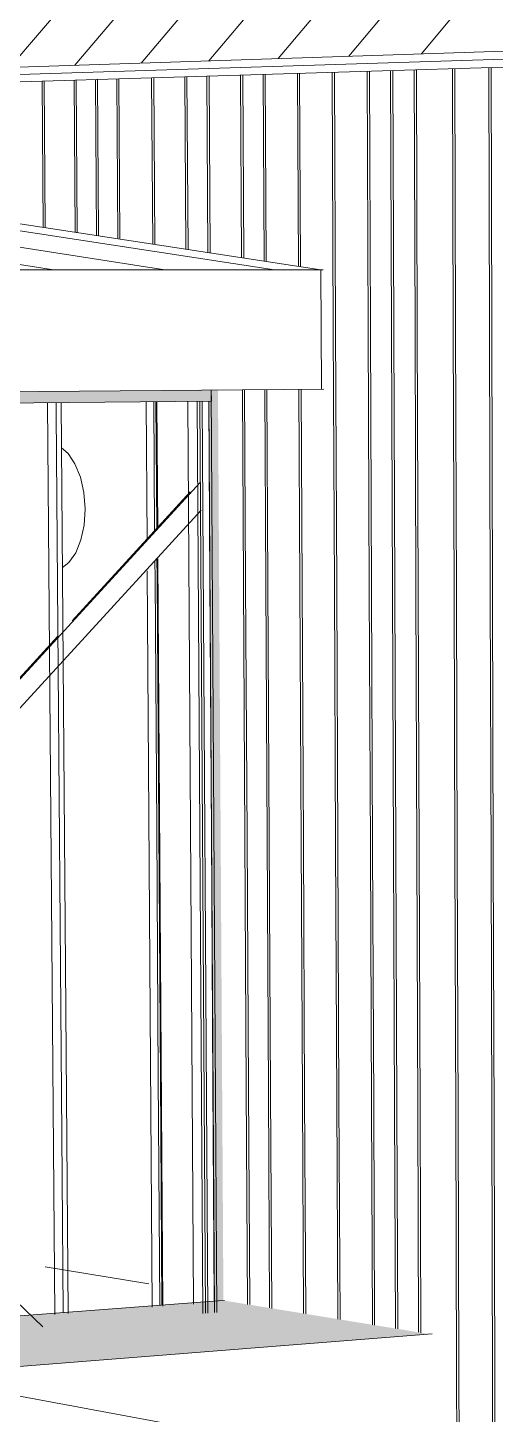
# Model space of a CAD drawing. Header units: inches. Extents: x 5690 to 5695, y -585 to 907.
# Drawn here: x 5690.5263 to 5690.5857, y 907.0548 to 907.2314 of the extents above; entities that cross this region are included whole.
import ezdxf

# ---------------------------------------------------------------- set-up
doc = ezdxf.new("R2010")
doc.units = ezdxf.units.IN
doc.header["$MEASUREMENT"] = 0
for name, color, linetype, lineweight in [('A-FLOR', 192, 'Continuous', 13), ('A-GLAZ-CURT', 52, 'Continuous', 9), ('A-GLAZ-CWMG', 51, 'Continuous', 9), ('A-ROOF', 132, 'Continuous', 13), ('A-ROOF-1', 132, 'Continuous', 9), ('A-ROOF-PATT-1', 132, 'Continuous', 9), ('A-WALL-PATT-1', 111, 'Continuous', 9), ('G-ANNO-SYMB-1', 111, 'Continuous', 9), ('I-WALL', 2, 'Continuous', 13), ('I-WALL-1', 2, 'Continuous', 9), ('M-HVAC-DUCT', 70, 'Continuous', 9), ('S-BEAM', 12, 'Continuous', 9)]:
    doc.layers.add(name, color=color, linetype=linetype, lineweight=lineweight)

# ---------------------------------------------------------------- blocks, each defined once
blk = doc.blocks.new('FP_1-3D View 1')
at = {"layer": 'A-WALL-PATT-1'}
for p, q in [((5690.56959, 907.19303), (5690.56945, 907.22588)), ((5690.56987, 907.19303), (5690.56974, 907.22589)), ((5690.57255, 907.193), (5690.57242, 907.22597)), ((5690.57284, 907.193), (5690.57271, 907.22598)), ((5690.57553, 907.19298), (5690.57541, 907.22606)), ((5690.57582, 907.19297), (5690.5757, 907.22607)), ((5690.58039, 907.19293), (5690.58029, 907.22621)), ((5690.58068, 907.19293), (5690.58058, 907.22621)), ((5690.58501, 907.19288), (5690.58492, 907.22635)), ((5690.58531, 907.19288), (5690.58522, 907.22636)), ((5690.52824, 907.20599), (5690.52809, 907.22462)), ((5690.5285, 907.20595), (5690.52835, 907.22463)), ((5690.53231, 907.20536), (5690.53216, 907.22475)), ((5690.53257, 907.20532), (5690.53242, 907.22476)), ((5690.53501, 907.20495), (5690.53487, 907.22483)), ((5690.53528, 907.20491), (5690.53513, 907.22484)), ((5690.53774, 907.20453), (5690.5376, 907.22491)), ((5690.538, 907.20449), (5690.53786, 907.22492)), ((5690.54217, 907.20385), (5690.54203, 907.22505)), ((5690.54244, 907.20381), (5690.5423, 907.22505)), ((5690.54639, 907.20321), (5690.54625, 907.22517)), ((5690.54666, 907.20317), (5690.54652, 907.22518)), ((5690.54919, 907.20278), (5690.54905, 907.22526)), ((5690.54946, 907.20274), (5690.54933, 907.22527)), ((5690.55348, 907.20212), (5690.55335, 907.22539)), ((5690.55375, 907.20208), (5690.55362, 907.2254)), ((5690.55633, 907.20169), (5690.5562, 907.22548)), ((5690.55661, 907.20164), (5690.55648, 907.22548)), ((5690.56069, 907.20102), (5690.56057, 907.22561)), ((5690.56097, 907.20098), (5690.56085, 907.22562)), ((5690.56513, 907.19308), (5690.56499, 907.22574)), ((5690.56542, 907.19307), (5690.56527, 907.22575)), ((5690.56528, 907.16012), (5690.56513, 907.19308)), ((5690.56513, 907.19308), (5690.56513, 907.19308)), ((5690.56557, 907.1601), (5690.56542, 907.19307)), ((5690.56542, 907.19307), (5690.56542, 907.19307)), ((5690.56972, 907.15989), (5690.56959, 907.19303)), ((5690.56959, 907.19303), (5690.56959, 907.19303)), ((5690.57001, 907.15988), (5690.56987, 907.19303)), ((5690.56987, 907.19303), (5690.56987, 907.19303)), ((5690.57268, 907.15975), (5690.57255, 907.193)), ((5690.57255, 907.193), (5690.57255, 907.193)), ((5690.57296, 907.15973), (5690.57284, 907.193)), ((5690.57284, 907.193), (5690.57284, 907.193)), ((5690.57565, 907.1596), (5690.57553, 907.19298)), ((5690.57553, 907.19298), (5690.57553, 907.19298)), ((5690.57594, 907.15958), (5690.57582, 907.19297)), ((5690.57582, 907.19297), (5690.57582, 907.19297)), ((5690.5805, 907.15936), (5690.58039, 907.19293)), ((5690.58039, 907.19293), (5690.58039, 907.19293)), ((5690.58079, 907.15934), (5690.58068, 907.19293)), ((5690.58068, 907.19293), (5690.58068, 907.19293)), ((5690.5851, 907.15913), (5690.58501, 907.19288)), ((5690.58501, 907.19288), (5690.58501, 907.19288)), ((5690.5854, 907.15911), (5690.58531, 907.19288)), ((5690.58531, 907.19288), (5690.58531, 907.19288)), ((5690.55371, 907.16069), (5690.55357, 907.18535)), ((5690.55398, 907.16068), (5690.55384, 907.18535)), ((5690.55655, 907.16055), (5690.55642, 907.18536)), ((5690.55682, 907.16054), (5690.55669, 907.18536)), ((5690.56089, 907.16033), (5690.56077, 907.18539)), ((5690.56117, 907.16032), (5690.56105, 907.18539)), ((5690.54241, 907.16741), (5690.54231, 907.18383)), ((5690.54268, 907.16769), (5690.54257, 907.18384)), ((5690.54944, 907.16091), (5690.5493, 907.18388)), ((5690.54246, 907.16126), (5690.54244, 907.16358)), ((5690.54272, 907.16124), (5690.5427, 907.16387)), ((5690.54246, 907.16126), (5690.54246, 907.16126)), ((5690.54267, 907.1294), (5690.54246, 907.16126)), ((5690.54272, 907.16124), (5690.54272, 907.16124)), ((5690.54293, 907.12938), (5690.54272, 907.16124)), ((5690.54944, 907.16091), (5690.54944, 907.16091)), ((5690.54963, 907.12877), (5690.54944, 907.16091)), ((5690.55389, 907.12839), (5690.55371, 907.16069)), ((5690.55371, 907.16069), (5690.55371, 907.16069)), ((5690.55416, 907.12837), (5690.55398, 907.16068)), ((5690.55398, 907.16068), (5690.55398, 907.16068)), ((5690.55672, 907.12814), (5690.55655, 907.16055)), ((5690.55655, 907.16055), (5690.55655, 907.16055)), ((5690.557, 907.12811), (5690.55682, 907.16054)), ((5690.55682, 907.16054), (5690.55682, 907.16054)), ((5690.56105, 907.12775), (5690.56089, 907.16033)), ((5690.56089, 907.16033), (5690.56089, 907.16033)), ((5690.56133, 907.12772), (5690.56117, 907.16032)), ((5690.56117, 907.16032), (5690.56117, 907.16032)), ((5690.56543, 907.12735), (5690.56528, 907.16012)), ((5690.56528, 907.16012), (5690.56528, 907.16012)), ((5690.56571, 907.12733), (5690.56557, 907.1601)), ((5690.56557, 907.1601), (5690.56557, 907.1601)), ((5690.56986, 907.12695), (5690.56972, 907.15989)), ((5690.56972, 907.15989), (5690.56972, 907.15989)), ((5690.57014, 907.12693), (5690.57001, 907.15988)), ((5690.57001, 907.15988), (5690.57001, 907.15988)), ((5690.57281, 907.12669), (5690.57268, 907.15975)), ((5690.57268, 907.15975), (5690.57268, 907.15975)), ((5690.57309, 907.12666), (5690.57296, 907.15973)), ((5690.57296, 907.15973), (5690.57296, 907.15973)), ((5690.57577, 907.12642), (5690.57565, 907.1596)), ((5690.57565, 907.1596), (5690.57565, 907.1596)), ((5690.57606, 907.1264), (5690.57594, 907.15958)), ((5690.57594, 907.15958), (5690.57594, 907.15958)), ((5690.5806, 907.12599), (5690.5805, 907.15936)), ((5690.5805, 907.15936), (5690.5805, 907.15936)), ((5690.5809, 907.12596), (5690.58079, 907.15934)), ((5690.58079, 907.15934), (5690.58079, 907.15934)), ((5690.5852, 907.12557), (5690.5851, 907.15913)), ((5690.5851, 907.15913), (5690.5851, 907.15913)), ((5690.58549, 907.12555), (5690.5854, 907.15911)), ((5690.5854, 907.15911), (5690.5854, 907.15911)), ((5690.54267, 907.1294), (5690.54267, 907.1294)), ((5690.54288, 907.09773), (5690.54267, 907.1294)), ((5690.54293, 907.12938), (5690.54293, 907.12938)), ((5690.54314, 907.0977), (5690.54293, 907.12938)), ((5690.54963, 907.12877), (5690.54963, 907.12877)), ((5690.54982, 907.09683), (5690.54963, 907.12877)), ((5690.55407, 907.09628), (5690.55389, 907.12839)), ((5690.55389, 907.12839), (5690.55389, 907.12839)), ((5690.55434, 907.09624), (5690.55416, 907.12837)), ((5690.55416, 907.12837), (5690.55416, 907.12837)), ((5690.55689, 907.09591), (5690.55672, 907.12814)), ((5690.55672, 907.12814), (5690.55672, 907.12814)), ((5690.55717, 907.09588), (5690.557, 907.12811)), ((5690.557, 907.12811), (5690.557, 907.12811)), ((5690.56121, 907.09535), (5690.56105, 907.12775)), ((5690.56105, 907.12775), (5690.56105, 907.12775)), ((5690.56149, 907.09531), (5690.56133, 907.12772)), ((5690.56133, 907.12772), (5690.56133, 907.12772)), ((5690.56558, 907.09478), (5690.56543, 907.12735)), ((5690.56543, 907.12735), (5690.56543, 907.12735)), ((5690.56586, 907.09475), (5690.56571, 907.12733)), ((5690.56571, 907.12733), (5690.56571, 907.12733)), ((5690.57, 907.09421), (5690.56986, 907.12695)), ((5690.56986, 907.12695), (5690.56986, 907.12695)), ((5690.57028, 907.09417), (5690.57014, 907.12693)), ((5690.57014, 907.12693), (5690.57014, 907.12693)), ((5690.57293, 907.09383), (5690.57281, 907.12669)), ((5690.57281, 907.12669), (5690.57281, 907.12669)), ((5690.57322, 907.09379), (5690.57309, 907.12666)), ((5690.57309, 907.12666), (5690.57309, 907.12666)), ((5690.57589, 907.09345), (5690.57577, 907.12642)), ((5690.57577, 907.12642), (5690.57577, 907.12642)), ((5690.57618, 907.09341), (5690.57606, 907.1264)), ((5690.57606, 907.1264), (5690.57606, 907.1264)), ((5690.58071, 907.09282), (5690.5806, 907.12599)), ((5690.5806, 907.12599), (5690.5806, 907.12599)), ((5690.581, 907.09278), (5690.5809, 907.12596)), ((5690.5809, 907.12596), (5690.5809, 907.12596)), ((5690.58529, 907.09223), (5690.5852, 907.12557)), ((5690.5852, 907.12557), (5690.5852, 907.12557)), ((5690.58558, 907.09219), (5690.58549, 907.12555)), ((5690.58549, 907.12555), (5690.58549, 907.12555)), ((5690.54288, 907.09773), (5690.54288, 907.09773)), ((5690.54307, 907.06872), (5690.54288, 907.09773)), ((5690.54314, 907.0977), (5690.54314, 907.0977)), ((5690.54333, 907.06874), (5690.54314, 907.0977)), ((5690.54982, 907.09683), (5690.54982, 907.09683)), ((5690.54999, 907.06925), (5690.54982, 907.09683)), ((5690.55422, 907.06883), (5690.55407, 907.09628)), ((5690.55407, 907.09628), (5690.55407, 907.09628)), ((5690.5545, 907.06879), (5690.55434, 907.09624)), ((5690.55434, 907.09624), (5690.55434, 907.09624)), ((5690.55704, 907.06837), (5690.55689, 907.09591)), ((5690.55689, 907.09591), (5690.55689, 907.09591)), ((5690.55732, 907.06832), (5690.55717, 907.09588)), ((5690.55717, 907.09588), (5690.55717, 907.09588)), ((5690.56135, 907.06766), (5690.56121, 907.09535)), ((5690.56121, 907.09535), (5690.56121, 907.09535)), ((5690.56163, 907.06762), (5690.56149, 907.09531)), ((5690.56149, 907.09531), (5690.56149, 907.09531)), ((5690.56571, 907.06695), (5690.56558, 907.09478)), ((5690.56558, 907.09478), (5690.56558, 907.09478)), ((5690.56599, 907.0669), (5690.56586, 907.09475)), ((5690.56586, 907.09475), (5690.56586, 907.09475)), ((5690.57011, 907.06623), (5690.57, 907.09421)), ((5690.57, 907.09421), (5690.57, 907.09421)), ((5690.57039, 907.06618), (5690.57028, 907.09417)), ((5690.57028, 907.09417), (5690.57028, 907.09417)), ((5690.57304, 907.06575), (5690.57293, 907.09383)), ((5690.57293, 907.09383), (5690.57293, 907.09383)), ((5690.57333, 907.0657), (5690.57322, 907.09379)), ((5690.57322, 907.09379), (5690.57322, 907.09379)), ((5690.57599, 907.06527), (5690.57589, 907.09345)), ((5690.57589, 907.09345), (5690.57589, 907.09345)), ((5690.57628, 907.06522), (5690.57618, 907.09341)), ((5690.57618, 907.09341), (5690.57618, 907.09341)), ((5690.58081, 907.05985), (5690.58071, 907.09282)), ((5690.58071, 907.09282), (5690.58071, 907.09282)), ((5690.5811, 907.05981), (5690.581, 907.09278)), ((5690.581, 907.09278), (5690.581, 907.09278)), ((5690.58538, 907.05908), (5690.58529, 907.09223)), ((5690.58529, 907.09223), (5690.58529, 907.09223)), ((5690.58567, 907.05903), (5690.58558, 907.09219)), ((5690.58558, 907.09219), (5690.58558, 907.09219)), ((5690.58086, 907.04396), (5690.58081, 907.05985)), ((5690.58081, 907.05985), (5690.58081, 907.05985)), ((5690.58115, 907.0439), (5690.5811, 907.05981)), ((5690.5811, 907.05981), (5690.5811, 907.05981)), ((5690.58542, 907.0431), (5690.58538, 907.05908)), ((5690.58538, 907.05908), (5690.58538, 907.05908)), ((5690.58572, 907.04304), (5690.58567, 907.05903)), ((5690.58567, 907.05903), (5690.58567, 907.05903))]:
    blk.add_line(p, q, dxfattribs=at)
blk = doc.blocks.new('FP_13-3D View 1')
at = {"layer": 'A-ROOF-PATT-1'}
for p, q in [((5690.52953, 907.20057), (5690.39532, 907.222)), ((5690.5437, 907.20058), (5690.40801, 907.22186)), ((5690.55765, 907.20058), (5690.42052, 907.22172))]:
    blk.add_line(p, q, dxfattribs=at)
blk = doc.blocks.new('FP_21-3D View 1')
at = {"layer": 'A-WALL-PATT-1'}
for p, q in [((5690.5299, 907.18237), (5690.52989, 907.18369)), ((5690.53016, 907.1497), (5690.5299, 907.18237)), ((5690.5299, 907.18237), (5690.5299, 907.18237)), ((5690.53041, 907.11723), (5690.53016, 907.1497)), ((5690.53016, 907.1497), (5690.53016, 907.1497)), ((5690.53066, 907.08494), (5690.53041, 907.11723)), ((5690.53041, 907.11723), (5690.53041, 907.11723)), ((5690.53079, 907.0678), (5690.53066, 907.08494)), ((5690.53066, 907.08494), (5690.53066, 907.08494))]:
    blk.add_line(p, q, dxfattribs=at)
blk = doc.blocks.new('FP_50-3D View 1')
at = {"layer": 'A-ROOF-PATT-1'}
for p, q in [((5690.57634, 907.22809), (5690.71377, 907.39347)), ((5690.56713, 907.22779), (5690.70373, 907.39147)), ((5690.55813, 907.2275), (5690.69389, 907.38951)), ((5690.54932, 907.22721), (5690.68426, 907.38759)), ((5690.5407, 907.22693), (5690.67482, 907.38571)), ((5690.53227, 907.22665), (5690.66557, 907.38387)), ((5690.52401, 907.22638), (5690.6565, 907.38206))]:
    blk.add_line(p, q, dxfattribs=at)

msp = doc.modelspace()

# ---------------------------------------------------------------- hatches: boundary and pattern name
at = {"layer": 'A-GLAZ-CWMG'}
msp.add_hatch(color=256, dxfattribs=at).paths.add_polyline_path([(5690.40949, 907.18251), (5690.54963, 907.18388), (5690.54961, 907.18532), (5690.40946, 907.18406), (5690.40947, 907.18392)], flags=0)
h = msp.add_hatch(color=256, dxfattribs=at)
h.paths.add_polyline_path([(5690.55111, 906.93597), (5690.55415, 906.93643), (5690.55356, 907.04139), (5690.55048, 907.04111), (5690.55111, 906.9362)], flags=0)
h.paths.add_polyline_path([(5690.55031, 907.06927), (5690.55116, 907.06933), (5690.55047, 907.18533), (5690.54962, 907.18532), (5690.55031, 907.06947)], flags=0)
h = msp.add_hatch(color=256, dxfattribs=at)
h.paths.add_polyline_path([(5690.55109, 906.93952), (5690.55048, 907.04111), (5690.55018, 907.04108), (5690.55083, 906.93961), (5690.55087, 906.93959)], flags=0)
h.paths.add_polyline_path([(5690.55001, 907.06925), (5690.55031, 907.06927), (5690.54958, 907.18388), (5690.54932, 907.18384), (5690.55001, 907.0695)], flags=0)
at = {"layer": 'A-ROOF'}
msp.add_hatch(color=256, dxfattribs=at).paths.add_polyline_path([(5690.24104, 907.03843), (5690.57733, 907.06505), (5690.55112, 907.06933), (5690.42043, 907.05946), (5690.41461, 907.05947), (5690.41387, 907.05883), (5690.41359, 907.05883), (5690.41372, 907.05896), (5690.40821, 907.05854), (5690.3539, 907.07024), (5690.35345, 907.07136), (5690.22233, 907.0626), (5690.22238, 907.06208), (5690.21071, 907.06129), (5690.20852, 907.06195), (5690.17614, 907.0598), (5690.23945, 907.03895)], flags=0)

# ---------------------------------------------------------------- linework, layer by layer
at = {"layer": 'A-FLOR'}
msp.add_line((5690.52849, 907.07359), (5690.54166, 907.07145), dxfattribs=at)
at = {"layer": 'A-GLAZ-CWMG'}
for p, q in [((5690.54962, 907.18532), (5690.54963, 907.18388)), ((5690.55032, 907.0678), (5690.54962, 907.18527)), ((5690.54963, 907.18388), (5690.40949, 907.18251)), ((5690.52879, 907.18367), (5690.52971, 907.06753)), ((5690.53142, 907.06766), (5690.53053, 907.18369)), ((5690.54269, 907.18382), (5690.5428, 907.16764)), ((5690.54664, 907.18385), (5690.54736, 907.06886)), ((5690.54853, 907.06767), (5690.54782, 907.18378)), ((5690.54889, 907.06769), (5690.54818, 907.18378)), ((5690.54917, 907.06772), (5690.54846, 907.18379)), ((5690.55002, 907.06778), (5690.54932, 907.18379)), ((5690.54283, 907.16378), (5690.54346, 907.06858))]:
    msp.add_line(p, q, dxfattribs=at)
at = {"layer": 'A-ROOF'}
for p, q in [((5690.37023, 907.22135), (5690.86349, 907.23749)), ((5690.3916, 907.20054), (5690.56385, 907.20058)), ((5690.56392, 907.18541), (5690.39194, 907.18386)), ((5690.5505, 907.06928), (5690.42043, 907.05946)), ((5690.55131, 907.06934), (5690.55053, 907.06929)), ((5690.24104, 907.03843), (5690.57771, 907.06508))]:
    msp.add_line(p, q, dxfattribs=at)
at = {"layer": 'G-ANNO-SYMB-1'}
msp.add_line((5690.39548, 907.08111), (5690.612, 907.04107), dxfattribs=at)
at = {"layer": 'I-WALL'}
for p, q in [((5690.86346, 907.23615), (5690.42243, 907.22225)), ((5690.86351, 907.23479), (5690.42554, 907.22152)), ((5690.42659, 907.22155), (5690.56355, 907.20058)), ((5690.56355, 907.20058), (5690.56362, 907.18541)), ((5690.54133, 907.18376), (5690.54145, 907.16611)), ((5690.54147, 907.16225), (5690.5421, 907.06845))]:
    msp.add_line(p, q, dxfattribs=at)
at = {"layer": 'M-HVAC-DUCT'}
for points in [[(5690.53056, 907.17791, 0), (5690.5314, 907.17718, 0), (5690.53228, 907.17588, 0), (5690.53297, 907.1742, 0), (5690.5334, 907.17225, 0), (5690.53356, 907.17016, 0)], [(5690.53356, 907.17016, 0), (5690.53344, 907.16809, 0), (5690.53303, 907.16618, 0), (5690.53237, 907.16455, 0), (5690.53151, 907.16332, 0), (5690.53068, 907.16266, 0)]]:
    msp.add_polyline3d(points, dxfattribs=at)
at = {"layer": 'S-BEAM'}
for p, q in [((5690.54821, 907.1735), (5690.44678, 907.06279)), ((5690.52817, 907.06597), (5690.41858, 907.17137)), ((5690.5319, 907.1559), (5690.54692, 907.1723)), ((5690.45061, 907.06315), (5690.54831, 907.16998)), ((5690.50988, 907.13187), (5690.53008, 907.15392))]:
    msp.add_line(p, q, dxfattribs=at)

# ---------------------------------------------------------------- block references
at = {"layer": 'A-GLAZ-CURT'}
msp.add_blockref('FP_21-3D View 1', (0, 0), dxfattribs=at)
at = {"layer": 'A-ROOF-1'}
for name in ['FP_50-3D View 1', 'FP_13-3D View 1']:
    msp.add_blockref(name, (0, 0), dxfattribs=at)
at = {"layer": 'I-WALL-1'}
msp.add_blockref('FP_1-3D View 1', (0, 0), dxfattribs=at)

doc.saveas('drawing.dxf')
